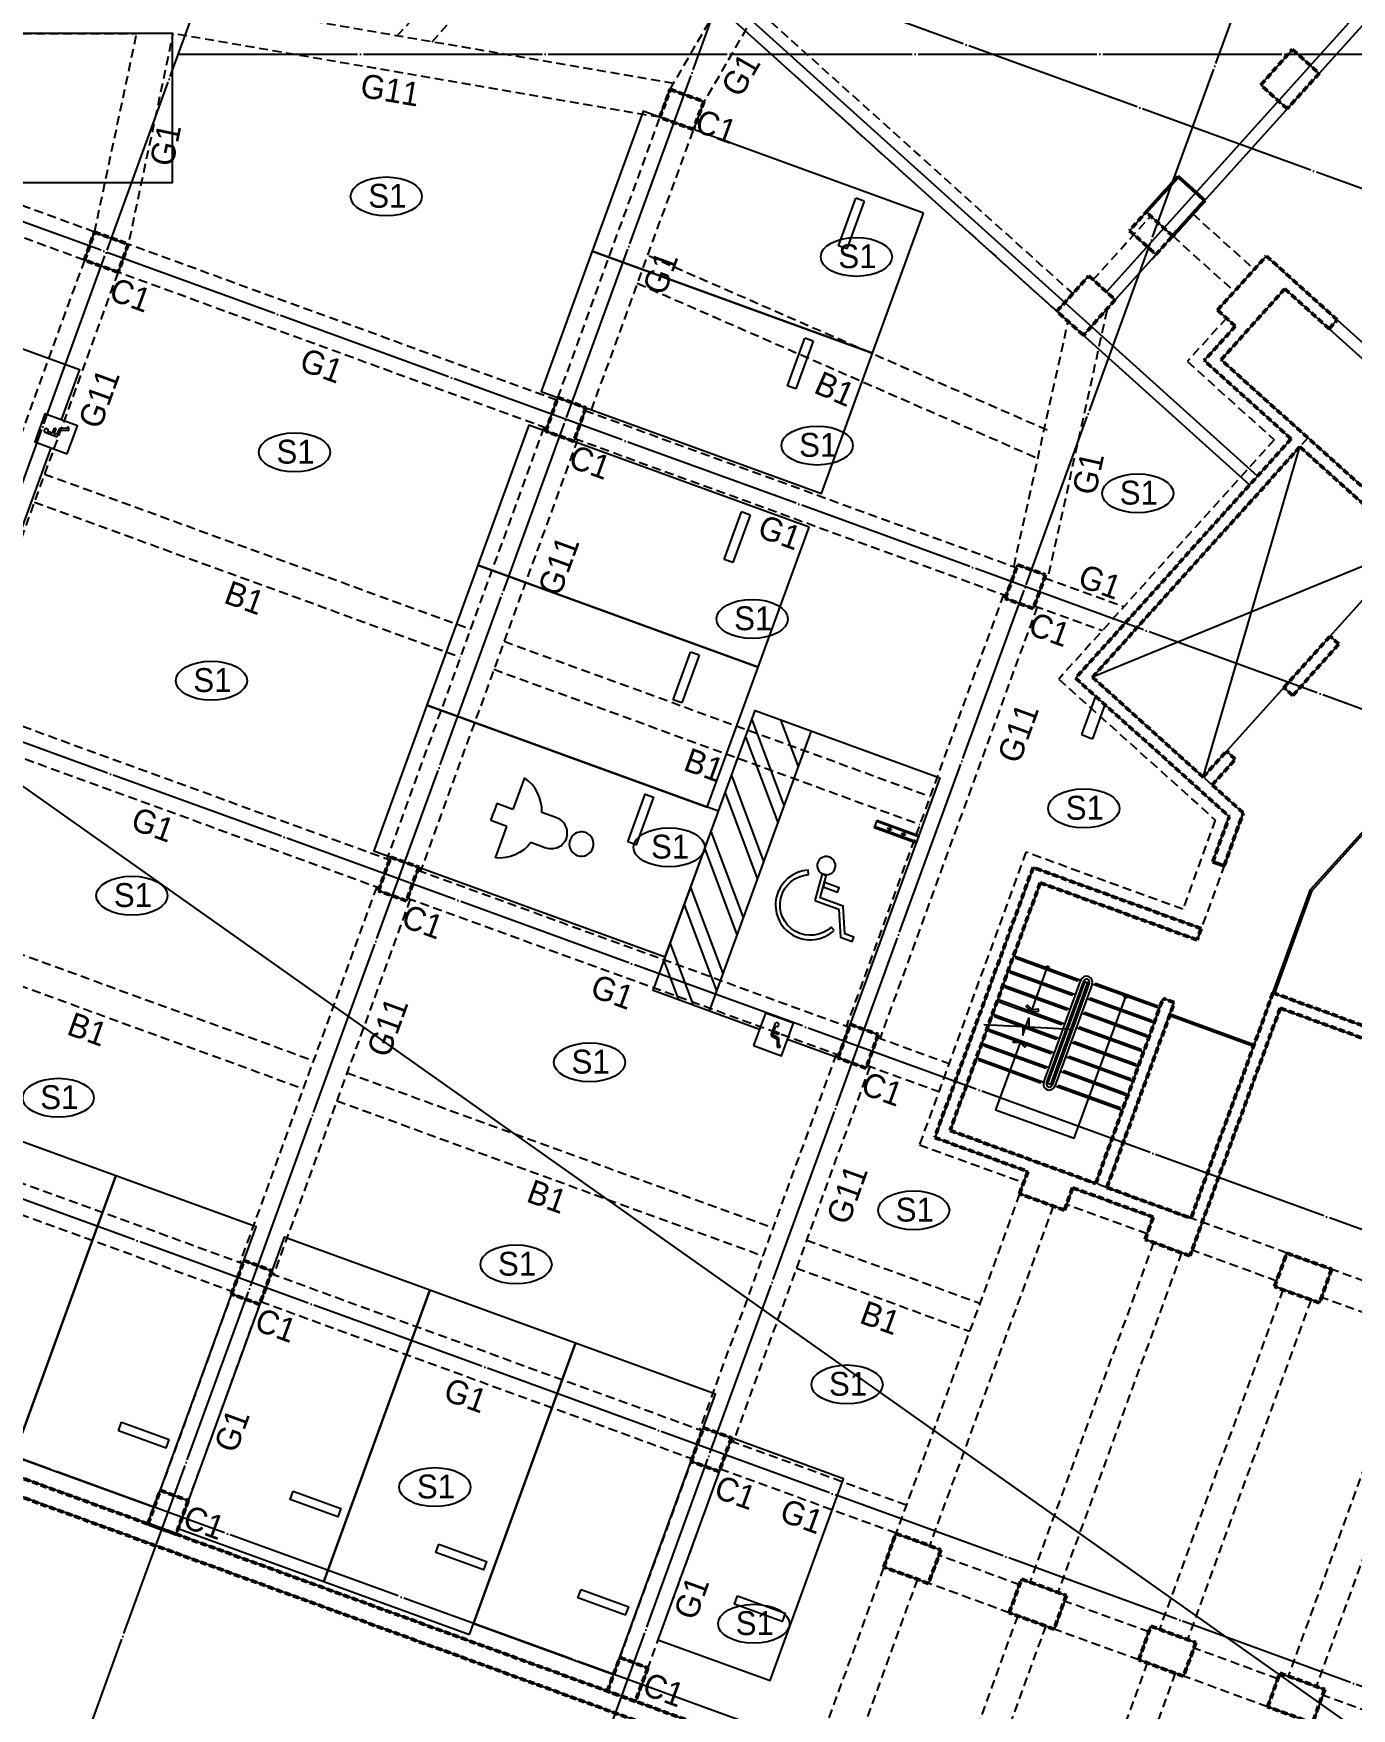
# Model space of a CAD drawing. Extents: x -1102843 to -728745, y -1929973 to -1633103.
# Drawn here: x -981407 to -959307, y -1855679 to -1827592 of the extents above; entities that cross this region are included whole.
import ezdxf
from ezdxf.enums import TextEntityAlignment as Align

# ---------------------------------------------------------------- set-up
doc = ezdxf.new("R2010")
doc.units = 0
doc.header["$LTSCALE"] = 100
doc.header["$MEASUREMENT"] = 0
for name, pattern in [('CEN', [62, 60, -1, 0, -1]), ('HID', [2.3, 1.5, -0.8]), ('HIDDEN', [0.375, 0.25, -0.125])]:
    doc.linetypes.add(name, pattern=pattern)
doc.layers.get('0').update_dxf_attribs({"linetype": 'CONTINUOUS'})
doc.layers.get('DEFPOINTS').update_dxf_attribs({"color": 114, "linetype": 'CONTINUOUS'})
for name, color, linetype, plot in [('!!0', 240, 'CONTINUOUS', False), ('!!0-비내력(경량_출력금지)', 91, 'CONTINUOUS', False), ('!!0-비내력벽(조적_출력금지)', 92, 'CONTINUOUS', False)]:
    doc.layers.add(name, color=color, linetype=linetype, plot=plot)
for name, color, linetype in [('!!0-BEAM', 6, 'HID'), ('!!0-BEAM-N', 1, 'HIDDEN'), ('!!0-Cen', 174, 'CEN'), ('!!0-COLUMN-N', 2, 'CONTINUOUS'), ('!!0-END', 253, 'CONTINUOUS'), ('!!0-GIRDER', 3, 'HID'), ('!!0-GIRDER-N', 3, 'CONTINUOUS'), ('!!0-OPEN', 1, 'CONTINUOUS'), ('!!0-WALL', 2, 'CONTINUOUS'), ('000_주차라인', 251, 'CONTINUOUS'), ('7DIM', 7, 'CONTINUOUS'), ('Dim', 7, 'CONTINUOUS')]:
    doc.layers.add(name, color=color, linetype=linetype)
doc.layers.add('!!0-하부골조', color=5, linetype='HIDDEN', lineweight=50)
doc.styles.add('굴림', font='gulim.ttc')
doc.styles.add('나눔고딕', font='gulim.ttc')
doc.styles.add('돋움', font='gulim.ttc', dxfattribs={"width": 0.8})
doc.dimstyles.new('DIM1', dxfattribs={"dimscale": 300, "dimtxt": 3, "dimasz": 1, "dimexe": 2, "dimexo": 3, "dimgap": 1.1, "dimtad": 1, "dimdec": 0, "dimdsep": 46, "dimtxsty": '돋움', "dimblk": 'DIMDOT', "dimcen": 1.25, "dimclrd": 256, "dimclre": 7, "dimclrt": 20, "dimadec": 0, "dimazin": 0, "dimtfac": 1, "dimtdec": 0, "dimtix": 1, "dimtmove": 2, "dimatfit": 2, "dimfxl": 1, "dimtolj": 1, "dimarcsym": 0})

# ---------------------------------------------------------------- blocks, each defined once
blk = doc.blocks.new('DIMDOT')
at = {"layer": '7DIM'}
blk.add_line((-1.5, 0), (1.5, 0), dxfattribs=at)
for radius in [0.6, 0.28]:
    blk.add_circle((0, 0), radius, dxfattribs=at)
blk = doc.blocks.new('*D399')
at = {"layer": 'DEFPOINTS', "color": 0, "transparency": 16777216}
for p in [(-1024741, -1841397, 0), (-920247, -1879429, 0), (-924693, -1891645)]:
    blk.add_point(p, dxfattribs=at)
at = {"layer": 'Dim', "color": 7, "lineweight": -2, "transparency": 16777216}
for p, q in [((-1025356, -1843088), (-1029597, -1854740)), ((-920862, -1881121), (-925103, -1892773))]:
    blk.add_line(p, q, dxfattribs=at)
at = {"layer": 'Dim', "lineweight": -2, "transparency": 16777216}
blk.add_line((-1028623, -1853818), (-925257, -1891440), dxfattribs=at)
at = {"layer": 'Dim', "lineweight": -2, "transparency": 16777216, "xscale": 600, "yscale": 600, "zscale": 600}
for p, rotation in [((-1029187, -1853613), 160.0000000027339), ((-924693, -1891645), 340.0000000027339)]:
    blk.add_blockref('DIMDOT', p, dxfattribs=dict(at, rotation=rotation))
at = {"layer": 'Dim', "color": 3, "transparency": 16777216, "insert": (-976457, -1871303), "char_height": 1500, "attachment_point": 5, "rotation": 340, "style": '굴림'}
blk.add_mtext('\\A1;111200', dxfattribs=at)
blk = doc.blocks.new('*D433')
at = {"layer": 'DEFPOINTS', "color": 0, "transparency": 16777216}
for p in [(-988656, -1854530, 0), (-980951, -1857335, 0), (-984029, -1865792)]:
    blk.add_point(p, dxfattribs=at)
at = {"layer": 'Dim', "color": 7, "lineweight": -2, "transparency": 16777216}
for p, q in [((-989272, -1856222), (-992145, -1864115)), ((-981567, -1859026), (-984440, -1866920))]:
    blk.add_line(p, q, dxfattribs=at)
at = {"layer": 'Dim', "lineweight": -2, "transparency": 16777216}
blk.add_line((-991171, -1863193), (-984593, -1865587), dxfattribs=at)
at = {"layer": 'Dim', "lineweight": -2, "transparency": 16777216, "xscale": 600, "yscale": 600, "zscale": 600}
for p, rotation in [((-991735, -1862988), 160.0000000025695), ((-984029, -1865792), 340.0000000025694)]:
    blk.add_blockref('DIMDOT', p, dxfattribs=dict(at, rotation=rotation))
at = {"layer": 'Dim', "color": 3, "transparency": 16777216, "insert": (-987399, -1863064), "char_height": 1500, "attachment_point": 5, "rotation": 340, "style": '굴림'}
blk.add_mtext('\\A1;8200', dxfattribs=at)

msp = doc.modelspace()

# ---------------------------------------------------------------- linework, layer by layer
at = {"layer": '!!0', "color": 7}
msp.add_line((-1102843, -1754472.2), (-854660.4, -1929972.8), dxfattribs=at)
at = {"layer": '!!0-BEAM'}
for p, q in [((-975306.8, -1827631.3, 0), (-972321.8, -1824316.2, 0)), ((-974724.1, -1827731.5, 0), (-971950.2, -1824650.8, 0)), ((-964412.4, -1834242.1, 0), (-971094.2, -1831322.8, 0)), ((-964612.6, -1834700.3, 0), (-971294.3, -1831781, 0)), ((-981221.1, -1834979.2, 0), (-974079.5, -1837578.5, 0)), ((-981392.2, -1835449, 0), (-974250.5, -1838048.4, 0)), ((-973515.7, -1837783.7, 0), (-966374, -1840383.1, 0)), ((-973686.7, -1838253.6, 0), (-966545, -1840852.9, 0)), ((-983854.7, -1842214.8, 0), (-976713, -1844814.1, 0)), ((-984025.7, -1842684.6, 0), (-976884, -1845284, 0)), ((-976149.2, -1845019.4, 0), (-969007.6, -1847618.7, 0)), ((-976320.2, -1845489.2, 0), (-969178.6, -1848088.6, 0)), ((-968443.7, -1847823.9, 0), (-965539.3, -1848881, 0)), ((-968614.8, -1848293.8, 0), (-965710.3, -1849350.9, 0))]:
    msp.add_line(p, q, dxfattribs=at)
at = {"layer": '!!0-Cen', "ltscale": 0.5}
for p, q in [((-988656.4, -1854530.3, 0), (-968750.9, -1799840.2, 0)), ((-904640.1, -1850029, 0), (-1037616, -1801629.8, 0)), ((-980950.9, -1857334.9, 0), (-961045.4, -1802644.7, 0)), ((-973245.5, -1860139.4, 0), (-953339.9, -1805449.3, 0)), ((-907444.7, -1857734.5, 0), (-1040420.6, -1809335.2, 0)), ((-910249.2, -1865440, 0), (-1043225.1, -1817040.7, 0)), ((-912711.8, -1872205.8, 0), (-1045687.7, -1823806.5, 0)), ((-978974.9, -1827939.6, 0), (-898539, -1827939.6, 0)), ((-914114.1, -1876058.5, 0), (-987795.4, -1849240.7, 0))]:
    msp.add_line(p, q, dxfattribs=at)
at = {"layer": '!!0-END'}
for p, q in [((-964972, -1843053.6, 0), (-963844.4, -1843464.1, 0)), ((-965060.9, -1843298, 0), (-963933.3, -1843708.4, 0)), ((-964675, -1843991.8, 0), (-964408.2, -1843258.8, 0)), ((-965149.9, -1843542.3, 0), (-964022.2, -1843952.7, 0)), ((-964466.9, -1845174.3, 0), (-963844.4, -1843464.1, 0)), ((-964419.9, -1845191.4, 0), (-963797.4, -1843481.2, 0)), ((-964396.4, -1845200, 0), (-963773.9, -1843489.7, 0)), ((-964349.4, -1845217.1, 0), (-963726.9, -1843506.8, 0)), ((-963703.4, -1843515.4, 0), (-964325.9, -1845225.6, 0)), ((-963656.5, -1843532.5, 0), (-964278.9, -1845242.7, 0)), ((-963797.4, -1843481.2, 0), (-963703.4, -1843515.4, 0)), ((-962528.8, -1843942.9, 0), (-963656.5, -1843532.5, 0)), ((-965238.8, -1843786.6, 0), (-964111.2, -1844197, 0)), ((-963862.8, -1843734, 0), (-963886.3, -1843725.5, 0)), ((-963815.9, -1843751.1, 0), (-963792.4, -1843759.7, 0)), ((-962617.7, -1844187.2, 0), (-963745.4, -1843776.8, 0)), ((-965327.7, -1844030.9, 0), (-964200.1, -1844441.3, 0)), ((-963951.8, -1843978.4, 0), (-963975.3, -1843969.8, 0)), ((-963904.8, -1843995.5, 0), (-963881.3, -1844004, 0)), ((-962706.7, -1844431.5, 0), (-963834.3, -1844021.1, 0)), ((-965416.6, -1844275.2, 0), (-964289, -1844685.7, 0)), ((-964129.6, -1844467, 0), (-964153.1, -1844458.4, 0)), ((-964040.7, -1844222.7, 0), (-964064.2, -1844214.1, 0)), ((-963993.7, -1844239.8, 0), (-963970.2, -1844248.3, 0)), ((-962795.6, -1844675.8, 0), (-963923.2, -1844265.4, 0)), ((-965505.6, -1844519.6, 0), (-964377.9, -1844930, 0)), ((-964218.5, -1844711.3, 0), (-964242, -1844702.8, 0)), ((-964171.6, -1844728.4, 0), (-964148.1, -1844737, 0)), ((-962973.4, -1845164.5, 0), (-964101.1, -1844754.1, 0)), ((-964082.6, -1844484.1, 0), (-964059.1, -1844492.6, 0)), ((-962884.5, -1844920.2, 0), (-964012.2, -1844509.7, 0)), ((-965594.5, -1844763.9, 0), (-964466.9, -1845174.3, 0)), ((-964307.5, -1844955.6, 0), (-964331, -1844947.1, 0)), ((-964260.5, -1844972.7, 0), (-964237, -1844981.3, 0)), ((-963062.4, -1845408.8, 0), (-964190, -1844998.4, 0)), ((-964325.9, -1845225.6, 0), (-964419.9, -1845191.4, 0)), ((-963151.3, -1845653.1, 0), (-964278.9, -1845242.7, 0))]:
    msp.add_line(p, q, dxfattribs=at)
at = {"layer": '!!0-END', "elevation": 0}
for points in [[(-960171.8, -1834522.1), (-958313.9, -1836194.9), (-961793.4, -1840059.2), (-963651.2, -1838386.4), (-960171.8, -1834522.1)], [(-965014, -1843315.1), (-965024.2, -1843343.2), (-963990.6, -1843719.5), (-963980.3, -1843691.3)], [(-964925, -1843070.7), (-964935.3, -1843098.9), (-963901.6, -1843475.1), (-963891.4, -1843447)], [(-965102.9, -1843559.4), (-965113.1, -1843587.6), (-964079.5, -1843963.8), (-964069.2, -1843935.6)], [(-962575.8, -1843925.8), (-962565.5, -1843897.6), (-963599.2, -1843521.4), (-963609.5, -1843549.6)], [(-964852.8, -1844480.4), (-965274.4, -1845638.6), (-963958.8, -1846117.4), (-963092.6, -1843737.7)], [(-965191.8, -1843803.7), (-965202.1, -1843831.9), (-964168.4, -1844208.1), (-964158.2, -1844179.9)], [(-962664.7, -1844170.1), (-962654.5, -1844141.9), (-963688.1, -1843765.7), (-963698.4, -1843793.9)], [(-965472, -1844208), (-964819.5, -1844242.7), (-964818.6, -1844386.5), (-964716, -1844104.6), (-964715.1, -1844248.3), (-964010.5, -1844285.9)], [(-965280.7, -1844048), (-965291, -1844076.2), (-964257.3, -1844452.4), (-964247.1, -1844424.2)], [(-962753.7, -1844414.4), (-962743.4, -1844386.2), (-963777.1, -1844010), (-963787.3, -1844038.2)], [(-965369.7, -1844292.3), (-965379.9, -1844320.5), (-964346.3, -1844696.8), (-964336, -1844668.6)], [(-962842.6, -1844658.7), (-962832.3, -1844630.6), (-963866, -1844254.3), (-963876.2, -1844282.5)], [(-965458.6, -1844536.7), (-965468.8, -1844564.8), (-964435.2, -1844941.1), (-964424.9, -1844912.9)], [(-963020.4, -1845147.4), (-963010.2, -1845119.2), (-964043.8, -1844743), (-964054.1, -1844771.2)], [(-962931.5, -1844903.1), (-962921.2, -1844874.9), (-963954.9, -1844498.7), (-963965.2, -1844526.8)], [(-965547.5, -1844781), (-965557.8, -1844809.2), (-964524.1, -1845185.4), (-964513.9, -1845157.2)], [(-963109.4, -1845391.7), (-963099.1, -1845363.5), (-964132.8, -1844987.3), (-964143, -1845015.5)], [(-963198.3, -1845636), (-963188, -1845607.8), (-964221.7, -1845231.6), (-964231.9, -1845259.8)]]:
    msp.add_lwpolyline(points, dxfattribs=at)
for points in [[(-964742.2, -1843885), (-964763, -1843906.6), (-964675, -1843991.8), (-964552.7, -1843983.1), (-964554.9, -1843953.2), (-964663.7, -1843960.9)], [(-964973, -1844519.1), (-964975.1, -1844489.2), (-964852.8, -1844480.4), (-964764.8, -1844565.7), (-964785.7, -1844587.3), (-964864.1, -1844511.3)]]:
    msp.add_lwpolyline(points, close=True, dxfattribs=at)
at = {"layer": '!!0-END'}
for centre in [(-964408.2, -1843258.8, 0), (-963092.6, -1843737.7, 0)]:
    msp.add_circle(centre, 30, dxfattribs=at)
for centre, radius, start, end in [((-963750.4, -1843498.3, 0), 100, 340, 160), ((-963750.4, -1843498.3, 0), 50, 340, 160), ((-964372.9, -1845208.5, 0), 100, 160, 340), ((-964372.9, -1845208.5, 0), 50, 160, 340)]:
    msp.add_arc(centre, radius, start, end, dxfattribs=at)
at = {"layer": '!!0-GIRDER'}
for p, q in [((-970674.3, -1828428, 0), (-978975.8, -1827000.4, 0)), ((-970732, -1828527.6, 0), (-969926.6, -1827138.2, 0)), ((-982747.5, -1827591.7, 0), (-979677.5, -1827591.7, 0)), ((-980382.7, -1830921.2), (-979677.5, -1827591.7, 0)), ((-979795.7, -1831045.5), (-979064.2, -1827591.7, 0)), ((-970903, -1828997.4, 0), (-979077.5, -1827591.7, 0)), ((-970212.9, -1828828.5, 0), (-969407.5, -1827439.2, 0)), ((-972613.1, -1833695.9, 0), (-970903, -1828997.4, 0)), ((-980382.7, -1830921.2), (-985081.1, -1829211.1)), ((-972049.3, -1833901.1, 0), (-970339.2, -1829202.6, 0)), ((-980553.7, -1831391.1), (-985252.2, -1829681)), ((-972630.2, -1833742.9, 0), (-979818.9, -1831126.4)), ((-980553.7, -1831391.1), (-983187.2, -1838626.7)), ((-979989.9, -1831596.3, 0), (-982623.4, -1838831.9, 0)), ((-972801.2, -1834212.7, 0), (-979989.9, -1831596.3)), ((-964379.8, -1836650.7, 0), (-963395.9, -1832199.6, 0)), ((-964965.6, -1836521.2, 0), (-964059.3, -1832421.2, 0)), ((-972160.4, -1833913.9, 0), (-964924.7, -1836547.4, 0)), ((-972848.2, -1834195.6, 0), (-975481.8, -1841431.3, 0)), ((-972284.4, -1834400.8, 0), (-974917.9, -1841636.5, 0)), ((-972331.4, -1834383.7, 0), (-965095.7, -1837017.3, 0)), ((-964454.9, -1836718.4, 0), (-963123.8, -1837202.9, 0)), ((-965142.7, -1837000.2, 0), (-967776.3, -1844235.8, 0)), ((-964578.9, -1837205.4, 0), (-967212.5, -1844441, 0)), ((-964625.9, -1837188.3, 0), (-963484.7, -1837603.7, 0)), ((-982670.4, -1838814.8), (-975434.8, -1841448.4, 0)), ((-982841.4, -1839284.6), (-975605.8, -1841918.2, 0)), ((-974964.9, -1841619.4, 0), (-967729.3, -1844252.9, 0)), ((-975652.8, -1841901.1, 0), (-977944.3, -1848197, 0)), ((-975089, -1842106.3, 0), (-977380.5, -1848402.2, 0)), ((-975135.9, -1842089.2, 0), (-967900.3, -1844722.8, 0)), ((-967259.5, -1844423.9, 0), (-966055.9, -1844862, 0)), ((-967947.3, -1844705.7, 0), (-970238.8, -1851001.6, 0)), ((-967383.5, -1844910.9, 0), (-969675, -1851206.8, 0)), ((-967430.5, -1844893.8, 0), (-966226.9, -1845331.8, 0)), ((-985133, -1845580.6), (-977897.3, -1848214.1, 0)), ((-985304, -1846050.4), (-978068.3, -1848684, 0)), ((-960391.6, -1848041, 0), (-963931, -1846752.8, 0)), ((-964872.4, -1847048.6, 0), (-968166, -1856097.9, 0)), ((-964308.6, -1847253.9, 0), (-966381.2, -1852948.4, 0)), ((-962733.3, -1847720.8, 0), (-964102, -1847222.6, 0)), ((-962626.5, -1847866.1, 0), (-964699.2, -1853560.6, 0)), ((-962156.7, -1848037.1, 0), (-964229.3, -1853731.6, 0)), ((-960562.6, -1848510.9, 0), (-961981.5, -1847994.4, 0)), ((-977427.5, -1848385.1, 0), (-970191.8, -1851018.7, 0)), ((-958230.3, -1848827.7, 0), (-959639.8, -1848314.6, 0)), ((-977982.8, -1848449.1, 0), (-979282.5, -1852019.9, 0)), ((-977513, -1848620.1, 0), (-978812.7, -1852190.9, 0)), ((-960455.8, -1848656.1, 0), (-962528.5, -1854350.7, 0)), ((-977598.5, -1848855, 0), (-970362.9, -1851488.6, 0)), ((-959986, -1848827.1, 0), (-962058.6, -1854521.7, 0)), ((-958401.3, -1849297.5, 0), (-959810.8, -1848784.5, 0)), ((-958294.5, -1849442.8, 0), (-960367.2, -1855137.3, 0)), ((-957824.7, -1849613.8, 0), (-959897.3, -1855308.3, 0)), ((-969722, -1851189.7, 0), (-966770.6, -1852263.9, 0)), ((-970277.4, -1851253.6, 0), (-971577, -1854824.5, 0)), ((-969807.5, -1851424.6, 0), (-971107.2, -1854995.5, 0)), ((-969893, -1851659.6, 0), (-966941.6, -1852733.8, 0)), ((-964874.3, -1853603.3, 0), (-966243.1, -1853105.1, 0)), ((-966586.4, -1853512.2, 0), (-967602.2, -1856303.1, 0)), ((-965045.3, -1854073.1, 0), (-966414.1, -1853574.9, 0)), ((-962703.6, -1854393.3, 0), (-964122.6, -1853876.9, 0)), ((-964904.4, -1854124.4, 0), (-965920.2, -1856915.3, 0)), ((-964434.5, -1854295.4, 0), (-965450.3, -1857086.3, 0)), ((-962874.6, -1854863.2, 0), (-964293.6, -1854346.7, 0)), ((-960542.3, -1855180, 0), (-961951.9, -1854667, 0)), ((-962733.7, -1854914.5, 0), (-963749.5, -1857705.4, 0)), ((-962263.8, -1855085.5, 0), (-963279.6, -1857876.4, 0)), ((-960713.3, -1855649.8, 0), (-962122.9, -1855136.8, 0)), ((-958803.9, -1855812.7, 0), (-959790.6, -1855453.6, 0))]:
    msp.add_line(p, q, dxfattribs=at)
at = {"layer": '!!0-GIRDER', "elevation": 0}
for points in [[(-969213, -1827242.5), (-963981.3, -1831953.1)], [(-969480.7, -1827539.7), (-964249, -1832250.4)], [(-963639.3, -1831722.8), (-962675.8, -1830652.7)], [(-961969.7, -1830615.7), (-960936.7, -1831545.7)], [(-963267.8, -1832057.4), (-962304.2, -1830987.2)], [(-962304.2, -1830987.2), (-961271.2, -1831917.3)], [(-961403.7, -1832363.3), (-962059.4, -1833091.5), (-960602.8, -1834403), (-964216.1, -1838416), (-961590.5, -1840780.2), (-962135.3, -1842277), (-964766.5, -1841319.4), (-966551.8, -1846224.5), (-964804, -1846860.7)], [(-961106.4, -1832630.9), (-961494.5, -1833061.9), (-960037.9, -1834373.4), (-963651.2, -1838386.4), (-961122.4, -1840663.4), (-961896.3, -1842789.7), (-964527.4, -1841832), (-966039.1, -1845985.5), (-964667.2, -1846484.8)]]:
    msp.add_lwpolyline(points, dxfattribs=at)
at = {"layer": '!!0-OPEN'}
for p, q in [((-961793.4, -1840059.2, 0), (-960171.8, -1834522.1, 0)), ((-958313.9, -1836194.9, 0), (-963651.2, -1838386.4, 0))]:
    msp.add_line(p, q, dxfattribs=at)
at = {"layer": '!!0-WALL'}
for p, q in [((-960829.7, -1828452.9, 0), (-960294.4, -1827858.4, 0)), ((-960294.4, -1827858.4, 0), (-959848.5, -1828259.9, 0)), ((-960383.8, -1828854.4, 0), (-960829.7, -1828452.9, 0)), ((-959848.5, -1828259.9, 0), (-960383.8, -1828854.4, 0)), ((-962750.1, -1830585.7, 0), (-962214.8, -1829991.2, 0)), ((-962214.8, -1829991.2, 0), (-961768.9, -1830392.7, 0)), ((-961768.9, -1830392.7, 0), (-962304.2, -1830987.2, 0)), ((-962304.2, -1830987.2, 0), (-962750.1, -1830585.7, 0)), ((-980553.7, -1831391.1), (-980382.7, -1830921.2)), ((-980382.7, -1830921.2), (-979818.9, -1831126.4)), ((-979818.9, -1831126.4), (-979989.9, -1831596.3)), ((-979989.9, -1831596.3), (-980553.7, -1831391.1)), ((-961552.3, -1832229.4, 0), (-960735.9, -1831322.8, 0)), ((-960735.9, -1831322.8, 0), (-959546.9, -1832393.4, 0)), ((-964249, -1832250.4, 0), (-963713.7, -1831655.9, 0)), ((-963713.7, -1831655.9, 0), (-963267.8, -1832057.4, 0)), ((-963267.8, -1832057.4, 0), (-963803.1, -1832651.9, 0)), ((-960423.9, -1831872.9, 0), (-961494.5, -1833061.9, 0)), ((-960423.9, -1831872.9, 0), (-959680.7, -1832542, 0)), ((-963803.1, -1832651.9, 0), (-964249, -1832250.4, 0)), ((-961255, -1832497.1, 0), (-961552.3, -1832229.4, 0)), ((-959680.7, -1832542, 0), (-959546.9, -1832393.4, 0)), ((-961255, -1832497.1, 0), (-961776.9, -1833076.7, 0)), ((-960320.4, -1834388.2, 0), (-961776.9, -1833076.7, 0)), ((-958031.4, -1836180.1, 0), (-961494.5, -1833061.9, 0)), ((-972818.3, -1834259.7, 0), (-972613.1, -1833695.9, 0)), ((-972613.1, -1833695.9, 0), (-972143.3, -1833866.9, 0)), ((-972143.3, -1833866.9, 0), (-972348.5, -1834430.7, 0)), ((-972348.5, -1834430.7, 0), (-972818.3, -1834259.7, 0)), ((-960320.4, -1834388.2, 0), (-963933.7, -1838401.2, 0)), ((-960171.8, -1834522.1, 0), (-963651.2, -1838386.4, 0)), ((-958313.9, -1836194.9, 0), (-960171.8, -1834522.1, 0)), ((-965112.8, -1837064.3, 0), (-964907.6, -1836500.5, 0)), ((-964907.6, -1836500.5, 0), (-964437.8, -1836671.5, 0)), ((-964437.8, -1836671.5, 0), (-964643, -1837235.3, 0)), ((-964643, -1837235.3, 0), (-965112.8, -1837064.3, 0)), ((-960441.7, -1838558.1, 0), (-959665.5, -1837696, 0)), ((-959516.9, -1837829.9, 0), (-959665.5, -1837696, 0)), ((-960293.1, -1838691.9, 0), (-959516.9, -1837829.9, 0)), ((-963933.7, -1838401.2, 0), (-961356.4, -1840721.8, 0)), ((-963651.2, -1838386.4, 0), (-961793.4, -1840059.2, 0)), ((-960293.1, -1838691.9, 0), (-960441.7, -1838558.1, 0)), ((-968361, -1856633.5, 0), (-1015102.1, -1839621.1, 0)), ((-961793.4, -1840059.2, 0), (-961405.3, -1839628.2, 0)), ((-961256.6, -1839762, 0), (-961405.3, -1839628.2, 0)), ((-918886.2, -1874960.1, 0), (-1015204.7, -1839903.1, 0)), ((-961644.7, -1840193.1, 0), (-961256.6, -1839762, 0)), ((-961644.7, -1840193.1, 0), (-961122.4, -1840663.4, 0)), ((-961632.7, -1841480.9, 0), (-961356.4, -1840721.8, 0)), ((-961444.8, -1841549.3, 0), (-961122.4, -1840663.4, 0)), ((-975622.9, -1841965.2, 0), (-975417.7, -1841401.4, 0)), ((-975417.7, -1841401.4, 0), (-974947.8, -1841572.4, 0)), ((-974947.8, -1841572.4, 0), (-975153, -1842136.2, 0)), ((-964646.9, -1841575.7, 0), (-966295.5, -1846105, 0)), ((-961827.9, -1842601.8, 0), (-964646.9, -1841575.7, 0)), ((-961444.8, -1841549.3, 0), (-961632.7, -1841480.9, 0)), ((-961632.7, -1841480.9, 0), (-961444.8, -1841549.3, 0)), ((-964527.4, -1841832, 0), (-966039.1, -1845985.5, 0)), ((-961896.3, -1842789.7, 0), (-964527.4, -1841832, 0)), ((-975153, -1842136.2, 0), (-975622.9, -1841965.2, 0)), ((-961827.9, -1842601.8, 0), (-961896.3, -1842789.7, 0)), ((-963595.9, -1846874.7, 0), (-962467.3, -1843773.7, 0)), ((-963408, -1846943.1, 0), (-962279.3, -1843842.1, 0)), ((-962279.3, -1843842.1, 0), (-962467.3, -1843773.7, 0)), ((-960623.5, -1843678.6, 0), (-961998.4, -1847456.2, 0)), ((-960623.5, -1843678.6, 0), (-954947.8, -1845744.4, 0)), ((-960504, -1843934.9, 0), (-962015.7, -1848088.4, 0)), ((-960504, -1843934.9, 0), (-958183, -1844779.7, 0)), ((-967917.4, -1844769.7, 0), (-967712.2, -1844205.9, 0)), ((-967712.2, -1844205.9, 0), (-967242.4, -1844376.9, 0)), ((-967242.4, -1844376.9, 0), (-967447.6, -1844940.8, 0)), ((-967447.6, -1844940.8, 0), (-967917.4, -1844769.7, 0)), ((-966295.5, -1846105, 0), (-964735.6, -1846672.8, 0)), ((-966039.1, -1845985.5, 0), (-963595.9, -1846874.7, 0)), ((-964872.4, -1847048.6, 0), (-964735.6, -1846672.8, 0)), ((-963983.8, -1846946.4, 0), (-964120.6, -1847322.3, 0)), ((-963983.8, -1846946.4, 0), (-962630.7, -1847438.9, 0)), ((-963408, -1846943.1, 0), (-961998.4, -1847456.2, 0)), ((-964120.6, -1847322.3, 0), (-964872.4, -1847048.6, 0)), ((-962767.5, -1847814.8, 0), (-962630.7, -1847438.9, 0)), ((-962015.7, -1848088.4, 0), (-962767.5, -1847814.8, 0)), ((-960596.8, -1848604.8, 0), (-960391.6, -1848041, 0)), ((-960391.6, -1848041, 0), (-959639.8, -1848314.6, 0)), ((-978085.4, -1848731, 0), (-977880.2, -1848167.2, 0)), ((-977880.2, -1848167.2, 0), (-977410.4, -1848338.2, 0)), ((-977410.4, -1848338.2, 0), (-977615.6, -1848902, 0)), ((-959639.8, -1848314.6, 0), (-959845, -1848878.4, 0)), ((-959845, -1848878.4, 0), (-960596.8, -1848604.8, 0)), ((-977615.6, -1848902, 0), (-978085.4, -1848731, 0)), ((-970380, -1851535.5, 0), (-970174.7, -1850971.7, 0)), ((-970174.7, -1850971.7, 0), (-969704.9, -1851142.7, 0)), ((-969704.9, -1851142.7, 0), (-969910.1, -1851706.5, 0)), ((-969910.1, -1851706.5, 0), (-970380, -1851535.5, 0)), ((-979487.7, -1852583.7), (-979282.5, -1852019.9)), ((-979282.5, -1852019.9), (-978812.7, -1852190.9)), ((-978812.7, -1852190.9), (-979017.9, -1852754.7)), ((-979017.9, -1852754.7), (-979487.7, -1852583.7)), ((-967150.2, -1853307, 0), (-966945, -1852743.2, 0)), ((-966945, -1852743.2, 0), (-966193.3, -1853016.8, 0)), ((-966193.3, -1853016.8, 0), (-966398.5, -1853580.6, 0)), ((-966398.5, -1853580.6, 0), (-967150.2, -1853307, 0)), ((-965045.3, -1854073.1, 0), (-964840.1, -1853509.3, 0)), ((-964840.1, -1853509.3, 0), (-964088.4, -1853782.9, 0)), ((-964088.4, -1853782.9, 0), (-964293.6, -1854346.7, 0)), ((-964293.6, -1854346.7, 0), (-965045.3, -1854073.1, 0)), ((-962874.6, -1854863.2, 0), (-962669.4, -1854299.4, 0)), ((-962669.4, -1854299.4, 0), (-961917.7, -1854573, 0)), ((-961917.7, -1854573, 0), (-962122.9, -1855136.8, 0)), ((-971782.2, -1855388.3), (-971577, -1854824.5)), ((-971577, -1854824.5), (-971107.2, -1854995.5)), ((-962122.9, -1855136.8, 0), (-962874.6, -1854863.2, 0)), ((-971107.2, -1854995.5), (-971312.4, -1855559.3)), ((-960713.3, -1855649.8, 0), (-960508.1, -1855086, 0)), ((-960508.1, -1855086, 0), (-959756.4, -1855359.6, 0)), ((-971312.4, -1855559.3), (-971782.2, -1855388.3)), ((-959756.4, -1855359.6, 0), (-959961.6, -1855923.4, 0)), ((-959961.6, -1855923.4, 0), (-960713.3, -1855649.8, 0))]:
    msp.add_line(p, q, dxfattribs=at)
at = {"layer": '!!0-WALL', "elevation": 0}
for points in [[(-970903, -1828997.4), (-970732, -1828527.6), (-970168.2, -1828732.8), (-970339.2, -1829202.6), (-970903, -1828997.4)], [(-963031.1, -1830897.9), (-962585.3, -1831299.3), (-961768.9, -1830392.7), (-962214.8, -1829991.2), (-963031.1, -1830897.9)]]:
    msp.add_lwpolyline(points, dxfattribs=at)
at = {"layer": '!!0-비내력(경량_출력금지)'}
for p, q in [((-962358, -1844058.3, 0), (-960948.4, -1844571.3, 0)), ((-962347.7, -1844030.1, 0), (-960938.2, -1844543.1, 0))]:
    msp.add_line(p, q, dxfattribs=at)
at = {"layer": '!!0-비내력(경량_출력금지)', "elevation": 0}
for points in [[(-960623.5, -1843678.6), (-959992.5, -1841944.8), (-958934.4, -1840769.7)], [(-960595.3, -1843688.9), (-959966.3, -1841960.5), (-958912.2, -1840789.8)]]:
    msp.add_lwpolyline(points, dxfattribs=at)
at = {"layer": '!!0-비내력벽(조적_출력금지)'}
for p, q in [((-957829.2, -1825718.3, 0), (-963416.4, -1831923.5, 0)), ((-957680.5, -1825852.1, 0), (-963267.8, -1832057.4, 0)), ((-961016.3, -1835161.1, 0), (-969703.6, -1827339, 0)), ((-960882.5, -1835012.5, 0), (-969569.8, -1827190.3, 0)), ((-958714.6, -1833142.8, 0), (-959546.9, -1832393.4, 0)), ((-959680.7, -1832542, 0), (-958848.4, -1833291.5, 0)), ((-963600.7, -1838701.1, 0), (-963836.4, -1839348.6, 0)), ((-963440.4, -1838845.4, 0), (-963648.4, -1839417, 0)), ((-963836.4, -1839348.6, 0), (-963648.4, -1839417, 0))]:
    msp.add_line(p, q, dxfattribs=at)
at = {"layer": '!!0-하부골조', "ltscale": 4}
for p, q in [((-960829.7, -1828452.9, 0), (-960294.4, -1827858.4, 0)), ((-960294.4, -1827858.4, 0), (-959848.5, -1828259.9, 0)), ((-960383.8, -1828854.4, 0), (-960829.7, -1828452.9, 0)), ((-959848.5, -1828259.9, 0), (-960383.8, -1828854.4, 0)), ((-962750.1, -1830585.7, 0), (-962214.8, -1829991.2, 0)), ((-962214.8, -1829991.2, 0), (-961768.9, -1830392.7, 0)), ((-961768.9, -1830392.7, 0), (-962304.2, -1830987.2, 0)), ((-962304.2, -1830987.2, 0), (-962750.1, -1830585.7, 0)), ((-980553.7, -1831391.1), (-980382.7, -1830921.2)), ((-980382.7, -1830921.2), (-979818.9, -1831126.4)), ((-979818.9, -1831126.4), (-979989.9, -1831596.3)), ((-979989.9, -1831596.3), (-980553.7, -1831391.1)), ((-961552.3, -1832229.4, 0), (-960735.9, -1831322.8, 0)), ((-960735.9, -1831322.8, 0), (-959546.9, -1832393.4, 0)), ((-964249, -1832250.4, 0), (-963713.7, -1831655.9, 0)), ((-963713.7, -1831655.9, 0), (-963267.8, -1832057.4, 0)), ((-963267.8, -1832057.4, 0), (-963803.1, -1832651.9, 0)), ((-960423.9, -1831872.9, 0), (-961494.5, -1833061.9, 0)), ((-960423.9, -1831872.9, 0), (-959680.7, -1832542, 0)), ((-963803.1, -1832651.9, 0), (-964249, -1832250.4, 0)), ((-961255, -1832497.1, 0), (-961552.3, -1832229.4, 0)), ((-959680.7, -1832542, 0), (-959546.9, -1832393.4, 0)), ((-961255, -1832497.1, 0), (-961776.9, -1833076.7, 0)), ((-960320.4, -1834388.2, 0), (-961776.9, -1833076.7, 0)), ((-958031.4, -1836180.1, 0), (-961494.5, -1833061.9, 0)), ((-972818.3, -1834259.7, 0), (-972613.1, -1833695.9, 0)), ((-972613.1, -1833695.9, 0), (-972143.3, -1833866.9, 0)), ((-972143.3, -1833866.9, 0), (-972348.5, -1834430.7, 0)), ((-972348.5, -1834430.7, 0), (-972818.3, -1834259.7, 0)), ((-960320.4, -1834388.2, 0), (-963933.7, -1838401.2, 0)), ((-960171.8, -1834522.1, 0), (-963651.2, -1838386.4, 0)), ((-958313.9, -1836194.9, 0), (-960171.8, -1834522.1, 0)), ((-965112.8, -1837064.3, 0), (-964907.6, -1836500.5, 0)), ((-964907.6, -1836500.5, 0), (-964437.8, -1836671.5, 0)), ((-964437.8, -1836671.5, 0), (-964643, -1837235.3, 0)), ((-964643, -1837235.3, 0), (-965112.8, -1837064.3, 0)), ((-960441.7, -1838558.1, 0), (-959665.5, -1837696, 0)), ((-959516.9, -1837829.9, 0), (-959665.5, -1837696, 0)), ((-960293.1, -1838691.9, 0), (-959516.9, -1837829.9, 0)), ((-963933.7, -1838401.2, 0), (-961356.4, -1840721.8, 0)), ((-963651.2, -1838386.4, 0), (-961793.4, -1840059.2, 0)), ((-960293.1, -1838691.9, 0), (-960441.7, -1838558.1, 0)), ((-968361, -1856633.5, 0), (-1015102.1, -1839621.1, 0)), ((-961793.4, -1840059.2, 0), (-961405.3, -1839628.2, 0)), ((-961256.6, -1839762, 0), (-961405.3, -1839628.2, 0)), ((-918886.2, -1874960.1, 0), (-1015204.7, -1839903.1, 0)), ((-961644.7, -1840193.1, 0), (-961256.6, -1839762, 0)), ((-961644.7, -1840193.1, 0), (-961122.4, -1840663.4, 0)), ((-961632.7, -1841480.9, 0), (-961356.4, -1840721.8, 0)), ((-961444.8, -1841549.3, 0), (-961122.4, -1840663.4, 0)), ((-975622.9, -1841965.2, 0), (-975417.7, -1841401.4, 0)), ((-975417.7, -1841401.4, 0), (-974947.8, -1841572.4, 0)), ((-974947.8, -1841572.4, 0), (-975153, -1842136.2, 0)), ((-964646.9, -1841575.7, 0), (-966295.5, -1846105, 0)), ((-961827.9, -1842601.8, 0), (-964646.9, -1841575.7, 0)), ((-961444.8, -1841549.3, 0), (-961632.7, -1841480.9, 0)), ((-961632.7, -1841480.9, 0), (-961444.8, -1841549.3, 0)), ((-964527.4, -1841832, 0), (-966039.1, -1845985.5, 0)), ((-961896.3, -1842789.7, 0), (-964527.4, -1841832, 0)), ((-975153, -1842136.2, 0), (-975622.9, -1841965.2, 0)), ((-961827.9, -1842601.8, 0), (-961896.3, -1842789.7, 0)), ((-963595.9, -1846874.7, 0), (-962467.3, -1843773.7, 0)), ((-963408, -1846943.1, 0), (-962279.3, -1843842.1, 0)), ((-962279.3, -1843842.1, 0), (-962467.3, -1843773.7, 0)), ((-960623.5, -1843678.6, 0), (-961998.4, -1847456.2, 0)), ((-960623.5, -1843678.6, 0), (-954947.8, -1845744.4, 0)), ((-960504, -1843934.9, 0), (-962015.7, -1848088.4, 0)), ((-960504, -1843934.9, 0), (-958183, -1844779.7, 0)), ((-967917.4, -1844769.7, 0), (-967712.2, -1844205.9, 0)), ((-967712.2, -1844205.9, 0), (-967242.4, -1844376.9, 0)), ((-967242.4, -1844376.9, 0), (-967447.6, -1844940.8, 0)), ((-967447.6, -1844940.8, 0), (-967917.4, -1844769.7, 0)), ((-966295.5, -1846105, 0), (-964735.6, -1846672.8, 0)), ((-966039.1, -1845985.5, 0), (-963595.9, -1846874.7, 0)), ((-964872.4, -1847048.6, 0), (-964735.6, -1846672.8, 0)), ((-963983.8, -1846946.4, 0), (-964120.6, -1847322.3, 0)), ((-963983.8, -1846946.4, 0), (-962630.7, -1847438.9, 0)), ((-963408, -1846943.1, 0), (-961998.4, -1847456.2, 0)), ((-964120.6, -1847322.3, 0), (-964872.4, -1847048.6, 0)), ((-962767.5, -1847814.8, 0), (-962630.7, -1847438.9, 0)), ((-962015.7, -1848088.4, 0), (-962767.5, -1847814.8, 0)), ((-960596.8, -1848604.8, 0), (-960391.6, -1848041, 0)), ((-960391.6, -1848041, 0), (-959639.8, -1848314.6, 0)), ((-978085.4, -1848731, 0), (-977880.2, -1848167.2, 0)), ((-977880.2, -1848167.2, 0), (-977410.4, -1848338.2, 0)), ((-977410.4, -1848338.2, 0), (-977615.6, -1848902, 0)), ((-959639.8, -1848314.6, 0), (-959845, -1848878.4, 0)), ((-959845, -1848878.4, 0), (-960596.8, -1848604.8, 0)), ((-977615.6, -1848902, 0), (-978085.4, -1848731, 0)), ((-970380, -1851535.5, 0), (-970174.7, -1850971.7, 0)), ((-970174.7, -1850971.7, 0), (-969704.9, -1851142.7, 0)), ((-969704.9, -1851142.7, 0), (-969910.1, -1851706.5, 0)), ((-969910.1, -1851706.5, 0), (-970380, -1851535.5, 0)), ((-979487.7, -1852583.7), (-979282.5, -1852019.9)), ((-979282.5, -1852019.9), (-978812.7, -1852190.9)), ((-978812.7, -1852190.9), (-979017.9, -1852754.7)), ((-979017.9, -1852754.7), (-979487.7, -1852583.7)), ((-967150.2, -1853307, 0), (-966945, -1852743.2, 0)), ((-966945, -1852743.2, 0), (-966193.3, -1853016.8, 0)), ((-966193.3, -1853016.8, 0), (-966398.5, -1853580.6, 0)), ((-966398.5, -1853580.6, 0), (-967150.2, -1853307, 0)), ((-965045.3, -1854073.1, 0), (-964840.1, -1853509.3, 0)), ((-964840.1, -1853509.3, 0), (-964088.4, -1853782.9, 0)), ((-964088.4, -1853782.9, 0), (-964293.6, -1854346.7, 0)), ((-964293.6, -1854346.7, 0), (-965045.3, -1854073.1, 0)), ((-962874.6, -1854863.2, 0), (-962669.4, -1854299.4, 0)), ((-962669.4, -1854299.4, 0), (-961917.7, -1854573, 0)), ((-961917.7, -1854573, 0), (-962122.9, -1855136.8, 0)), ((-971782.2, -1855388.3), (-971577, -1854824.5)), ((-971577, -1854824.5), (-971107.2, -1854995.5)), ((-962122.9, -1855136.8, 0), (-962874.6, -1854863.2, 0)), ((-971107.2, -1854995.5), (-971312.4, -1855559.3)), ((-960713.3, -1855649.8, 0), (-960508.1, -1855086, 0)), ((-960508.1, -1855086, 0), (-959756.4, -1855359.6, 0)), ((-971312.4, -1855559.3), (-971782.2, -1855388.3)), ((-959756.4, -1855359.6, 0), (-959961.6, -1855923.4, 0)), ((-959961.6, -1855923.4, 0), (-960713.3, -1855649.8, 0))]:
    msp.add_line(p, q, dxfattribs=at)
at = {"layer": '!!0-하부골조', "ltscale": 4, "elevation": 0}
for points in [[(-970903, -1828997.4), (-970732, -1828527.6), (-970168.2, -1828732.8), (-970339.2, -1829202.6), (-970903, -1828997.4)], [(-963031.1, -1830897.9), (-962585.3, -1831299.3), (-961768.9, -1830392.7), (-962214.8, -1829991.2), (-963031.1, -1830897.9)]]:
    msp.add_lwpolyline(points, dxfattribs=at)
for centre in [(-975491, -1830324), (-967609, -1831337.5), (-977030.5, -1834615.5, 0), (-968266.6, -1834500.7), (-962891, -1835302), (-969356.2, -1837408.7, 0), (-978424.2, -1838444.8, 0), (-963796, -1840586), (-970749.9, -1841238, 0), (-979757.3, -1842050, 0), (-972083, -1844843.2, 0), (-980990.7, -1845438.8), (-966647.7, -1847324.8), (-973316.4, -1848232), (-967766.2, -1850245.5), (-974675.9, -1851967.3), (-969330, -1854258)]:
    msp.add_ellipse(centre, major_axis=(598, 0), ratio=0.5467853)
at = {"layer": '000_주차라인', "linetype": 'Continuous'}
for p, q in [((-967909.1, -1831151.3, 0), (-967618.4, -1830352.5, 0)), ((-967477.5, -1830403.9, 0), (-967768.2, -1831202.6, 0)), ((-967477.5, -1830403.9, 0), (-967618.4, -1830352.5, 0)), ((-967768.2, -1831202.6, 0), (-967909.1, -1831151.3, 0)), ((-968764.2, -1833500.5, 0), (-968473.5, -1832701.8, 0)), ((-968332.5, -1832753.1, 0), (-968623.2, -1833551.8, 0)), ((-968332.5, -1832753.1, 0), (-968473.5, -1832701.8, 0)), ((-968623.2, -1833551.8, 0), (-968764.2, -1833500.5, 0)), ((-981202.5, -1834282.7), (-981010.6, -1834352.6)), ((-981087.6, -1834294.7), (-981165.9, -1834266.3)), ((-981087.6, -1834294.7), (-981056.8, -1834210)), ((-981059.5, -1834305), (-981028.6, -1834220.2)), ((-981023.9, -1834317.9), (-981059.5, -1834305)), ((-981028.6, -1834220.2), (-981056.8, -1834210)), ((-980968.7, -1834214.2), (-981023.9, -1834317.9)), ((-981010.6, -1834352.6), (-980952.1, -1834242.7)), ((-980844.2, -1834217.4), (-980968.7, -1834214.2)), ((-980952.1, -1834242.7), (-980816.9, -1834246.1)), ((-980843.6, -1834195), (-980844.2, -1834217.4)), ((-980815.7, -1834195.8), (-980843.6, -1834195)), ((-980816.9, -1834246.1), (-980815.7, -1834195.8)), ((-969824.4, -1836413.6, 0), (-969533.7, -1835614.8, 0)), ((-969392.8, -1835666.1, 0), (-969683.5, -1836464.9, 0)), ((-969392.8, -1835666.1, 0), (-969533.7, -1835614.8, 0)), ((-969683.5, -1836464.9, 0), (-969824.4, -1836413.6, 0)), ((-970679.5, -1838762.8, 0), (-970388.8, -1837964.1, 0)), ((-970247.8, -1838015.4, 0), (-970388.8, -1837964.1, 0)), ((-970247.8, -1838015.4, 0), (-970538.5, -1838814.1, 0)), ((-970538.5, -1838814.1, 0), (-970679.5, -1838762.8, 0)), ((-969363.7, -1839094.7, 0), (-968823.7, -1840534.9, 0)), ((-968881.7, -1839097.9, 0), (-968586.9, -1839884.3, 0)), ((-968368.6, -1839284.6, 0), (-970078.7, -1843983.1, 0)), ((-969468.9, -1839383.8, 0), (-968928.9, -1840824, 0)), ((-969705.7, -1840034.4, 0), (-969165.7, -1841474.6, 0)), ((-969810.9, -1840323.5, 0), (-969270.9, -1841763.7, 0)), ((-967266.1, -1840787.4, 0), (-967310.5, -1840909.5, 0)), ((-966568.1, -1841062.7, 0), (-967272.9, -1840806.1, 0)), ((-966561.3, -1841043.9, 0), (-967266.1, -1840787.4, 0)), ((-970047.7, -1840974.1, 0), (-969507.7, -1842414.3, 0)), ((-966605.8, -1841166, 0), (-967310.5, -1840909.5, 0)), ((-966598.9, -1841147.2, 0), (-967303.7, -1840890.7, 0)), ((-967013.4, -1840948.5, 0), (-967093.3, -1840919.4, 0)), ((-966778.5, -1841034, 0), (-966858.4, -1841004.9, 0)), ((-966561.3, -1841043.9, 0), (-966605.8, -1841166, 0)), ((-970152.9, -1841263.2, 0), (-969612.9, -1842703.4, 0)), ((-970389.7, -1841913.8, 0), (-969849.7, -1843354, 0)), ((-970494.9, -1842202.9, 0), (-969954.9, -1843643.1, 0)), ((-970731.7, -1842853.5, 0), (-970344.5, -1843886.4, 0)), ((-970837, -1843142.6, 0), (-970591.8, -1843796.3, 0)), ((-968976.5, -1844202.6, 0), (-969046.3, -1844394.5, 0)), ((-969046.3, -1844394.5, 0), (-968936.5, -1844453, 0)), ((-969011.7, -1844381.2, 0), (-968998.8, -1844345.7, 0)), ((-968908, -1844436.5, 0), (-969011.7, -1844381.2, 0)), ((-968998.8, -1844345.7, 0), (-968914, -1844376.5, 0)), ((-968988.5, -1844317.5, 0), (-968960, -1844239.2, 0)), ((-968988.5, -1844317.5, 0), (-968903.8, -1844348.3, 0)), ((-968936.5, -1844453, 0), (-968939.9, -1844588.2, 0)), ((-968914, -1844376.5, 0), (-968903.8, -1844348.3, 0)), ((-968911.2, -1844560.9, 0), (-968908, -1844436.5, 0)), ((-968939.9, -1844588.2, 0), (-968889.5, -1844589.5, 0)), ((-968888.8, -1844561.5, 0), (-968911.2, -1844560.9, 0)), ((-968889.5, -1844589.5, 0), (-968888.8, -1844561.5, 0)), ((-979982.8, -1851020.1, 0), (-979931.5, -1850879.1, 0)), ((-979931.5, -1850879.1, 0), (-979132.7, -1851169.9, 0)), ((-979184, -1851310.8, 0), (-979982.8, -1851020.1, 0)), ((-979184, -1851310.8, 0), (-979132.7, -1851169.9, 0)), ((-972277.3, -1853824.7, 0), (-972226, -1853683.7, 0)), ((-972226, -1853683.7, 0), (-971427.3, -1853974.4, 0)), ((-971478.6, -1854115.4, 0), (-972277.3, -1853824.7, 0)), ((-971478.6, -1854115.4, 0), (-971427.3, -1853974.4, 0))]:
    msp.add_line(p, q, dxfattribs=at)
at = {"layer": '000_주차라인'}
for p, q in [((-973175.1, -1840074.8, 0), (-973367.4, -1840603.3, 0)), ((-973638.3, -1840504.7, 0), (-973689.9, -1840646.2, 0)), ((-973367.4, -1840603.3, 0), (-973638.3, -1840504.7, 0)), ((-973741.4, -1840787.7, 0), (-973689.9, -1840646.2, 0)), ((-973470.5, -1840886.3, 0), (-973741.4, -1840787.7, 0)), ((-972650.1, -1840737.9, 0), (-972882.5, -1840653.3, 0)), ((-973662.8, -1841414.9, 0), (-973470.5, -1840886.3, 0)), ((-972834.4, -1841244.3, 0), (-973066.8, -1841159.7, 0))]:
    msp.add_line(p, q, dxfattribs=at)
at = {"layer": '000_주차라인', "linetype": 'Continuous', "elevation": 0}
for points in [[(-984077.5, -1830091.7), (-979077.5, -1830091.7), (-979077.5, -1827591.7), (-984077.5, -1827591.7)], [(-966486.5, -1830604.9), (-971184.9, -1828894.8), (-972040, -1831244), (-967341.5, -1832954.2)], [(-967341.5, -1832954.2), (-972040, -1831244), (-972895, -1833593.3), (-968196.6, -1835303.4)], [(-980841.7, -1834638.4), (-980670.7, -1834168.5), (-981215.7, -1833970.2), (-981386.7, -1834440)], [(-968401.8, -1835867.2), (-973100.2, -1834157.1), (-973955.3, -1836506.3), (-969256.8, -1838216.4)], [(-969332.2, -1844563.4), (-968862.3, -1844734.4), (-968663.9, -1844189.4), (-969133.8, -1844018.4)], [(-979385.1, -1852301.8), (-977675, -1847603.3), (-980024.2, -1846748.3), (-981734.3, -1851446.8)], [(-971679.6, -1855106.4), (-969969.5, -1850407.9), (-972318.8, -1849552.9), (-974028.9, -1854251.3)], [(-970936.2, -1854525.6), (-969056.8, -1855209.7), (-967825.5, -1851826.8), (-969704.9, -1851142.7)], [(-969603.2, -1853787), (-968804.4, -1854077.7), (-968855.7, -1854218.7), (-969654.5, -1853927.9)]]:
    msp.add_lwpolyline(points, close=True, dxfattribs=at)
at = {"layer": '000_주차라인', "elevation": 0}
msp.add_lwpolyline([(-981114.2, -1834539.2), (-981764.1, -1836324.6), (-986462.5, -1834614.5), (-985333.9, -1831513.5), (-980635.4, -1833223.6), (-980943.2, -1834069.3)], dxfattribs=at)
for points in [[(-969256.8, -1838216.4), (-973955.3, -1836506.3), (-974810.3, -1838855.6), (-970111.9, -1840565.7)], [(-969923.9, -1840634.1), (-974810.3, -1838855.6), (-975699.6, -1841298.8), (-970813.2, -1843077.3)], [(-971440.6, -1841146.2), (-971149.9, -1840347.5), (-971008.9, -1840398.8), (-971299.6, -1841197.5)], [(-981802.7, -1851634.7), (-980024.2, -1846748.3), (-982467.4, -1845859), (-984245.9, -1850745.4)], [(-976540.5, -1853550), (-974762, -1848663.6), (-977205.2, -1847774.3), (-978983.7, -1852660.7)], [(-974097.3, -1854439.3), (-972318.8, -1849552.9), (-974762, -1848663.6), (-976540.5, -1853550)], [(-977052.6, -1852033.4), (-976253.9, -1852324.1), (-976305.2, -1852465), (-977103.9, -1852174.3)], [(-974609.4, -1852922.6), (-973810.7, -1853213.3), (-973862, -1853354.3), (-974660.7, -1853063.6)]]:
    msp.add_lwpolyline(points, close=True, dxfattribs=at)
at = {"layer": '000_주차라인', "linetype": 'Continuous', "elevation": 0}
for points in [[(-969233, -1844290.9), (-971018.4, -1843641.1), (-969308.3, -1838942.6), (-966207.3, -1840071.3), (-967917.4, -1844769.7), (-968763.1, -1844461.9)], [(-967038.8, -1840894), (-967067.9, -1840973.9)], [(-966803.9, -1840979.5), (-966833, -1841059.4)]]:
    msp.add_lwpolyline(points, dxfattribs=at)
at = {"layer": '000_주차라인', "elevation": 0}
for points in [[(-972882.5, -1840653.3, 0.2598368), (-973175.1, -1840074.8)], [(-972471.4, -1841089.7, 0.4248618), (-972650.1, -1840737.9, -16.5332254)], [(-972471.4, -1841089.7, -0.4248618), (-972834.4, -1841244.3, 16.5332254)], [(-973066.8, -1841159.7, -0.2598368), (-973662.8, -1841414.9)]]:
    msp.add_lwpolyline(points, format="xyb", dxfattribs=at)
msp.add_lwpolyline([(-972288.7, -1841374.1, 1), (-972149.4, -1840991.3, 1)], format="xyb", close=True, dxfattribs=at)
at = {"layer": '000_주차라인', "linetype": 'Continuous'}
for points in [[(-967979.1, -1842629.3), (-968030.7, -1842574.8, -1.4289273), (-968410.7, -1841696.7), (-968415.1, -1841621.8, 1.4289273)], [(-968257.7, -1841492.9, 1), (-967968.4, -1841598.2, 1)], [(-968303.9, -1842130.3), (-967902.1, -1842276.5), (-967877.3, -1842744), (-967677.4, -1842816.7), (-967651.7, -1842746.3), (-967805, -1842690.5), (-967829.8, -1842223), (-968213.6, -1842083.3), (-968110.8, -1841699.4, -0.1237615), (-968183.8, -1841682.2)]]:
    msp.add_lwpolyline(points, format="xyb", close=True, dxfattribs=at)
msp.add_lwpolyline([(-968164.7, -1841900.8), (-967925.4, -1841987.9), (-967899.7, -1841917.4), (-968145.2, -1841828.1)], close=True, dxfattribs=at)
for centre in [(-967053.4, -1840933.9, 0), (-966818.5, -1841019.4, 0)]:
    msp.add_circle(centre, 17.5, dxfattribs=at)
for centre, major_axis in [((-981195.5, -1834249.4), (16, 30)), ((-968943.2, -1844209.7, 0), (30, -16))]:
    msp.add_ellipse(centre, major_axis=major_axis, ratio=0.9999998, start_param=-1.5982962, end_param=3.4222591, dxfattribs=at)

# ---------------------------------------------------------------- texts
at = {"layer": '!!0-BEAM-N', "style": '굴림'}
for rotation, p in [(336.39917, (-968051, -1833735.3)), (340, (-977935.2, -1837241.6, 0)), (340, (-970229.7, -1840046.2, 0)), (340, (-980568.7, -1844477.2, 0)), (340, (-972863.3, -1847281.8, 0)), (340, (-967276.4, -1849315.3, 0))]:
    msp.add_text('B1', height=400, rotation=rotation, dxfattribs=at).set_placement(p, align=Align.CENTER)
at = {"layer": '!!0-COLUMN-N', "style": '굴림'}
for p in [(-970028.8, -1829337.3, 0), (-979849.9, -1832163.8, 0), (-972144.4, -1834968.4, 0), (-964439, -1837773, 0), (-974949, -1842673.9, 0), (-967243.5, -1845478.5, 0), (-977411.6, -1849439.7, 0), (-969706.1, -1852244.2, 0), (-978615, -1852746.1, 0), (-970909.5, -1855550.7, 0)]:
    msp.add_text('C1', height=400, rotation=340, dxfattribs=at).set_placement(p, align=Align.CENTER)
at = {"layer": '!!0-GIRDER-N', "style": '굴림'}
for s, rotation, p in [('G1', 59.89863, (-969377, -1828384.7, 0)), ('G11', 350.24274, (-975459.2, -1828735.4, 0)), ('G1', 78.04146, (-978999.8, -1829499.8, 0)), ('G1', 70, (-970708.3, -1831676.2, 0)), ('G1', 340, (-976644.3, -1833348.3, 0)), ('G11', 70, (-980120.2, -1833781.1, 0)), ('G1', 77.53507, (-963527.4, -1835011.5, 0)), ('G1', 340, (-968962.4, -1836144.3, 0)), ('G11', 70, (-972414.7, -1836585.6, 0)), ('G1', 340, (-963591.8, -1836972.5, 0)), ('G11', 70, (-964709.2, -1839390.2, 0)), ('G1', 340, (-979472.4, -1841045.2, 0)), ('G1', 340, (-971766.9, -1843849.8, 0)), ('G11', 70, (-975283.3, -1844321)), ('G11', 70, (-967577.9, -1847125.6)), ('G1', 340, (-974229.5, -1850615.6, 0)), ('G1', 70, (-977892.8, -1851085.7, 0)), ('G1', 340, (-968592, -1852642.9, 0)), ('G1', 70, (-970187.3, -1853890.3, 0))]:
    msp.add_text(s, height=400, rotation=rotation, dxfattribs=at).set_placement(p, align=Align.CENTER)
at = {"style": '굴림'}
for p in [(-975473.3, -1830512.6), (-967591.3, -1831526.1), (-968248.8, -1834689.3), (-977012.8, -1834804.1, 0), (-962873.3, -1835490.6), (-969338.5, -1837597.4, 0), (-978406.5, -1838633.4, 0), (-963778.3, -1840774.6), (-970732.2, -1841426.6, 0), (-979739.6, -1842238.6, 0), (-972065.3, -1845031.9, 0), (-980973, -1845627.4), (-966630, -1847513.5), (-973298.7, -1848420.6), (-967748.4, -1850434.1), (-974658.2, -1852155.9), (-969312.3, -1854446.6)]:
    msp.add_text('S1', height=400, dxfattribs=at).set_placement(p, align=Align.CENTER)

# ---------------------------------------------------------------- dimensions: what is measured, and where the dimension line sits
at = {"layer": 'Dim'}
for p1, p2, distance, picture, middle in [((-1024740.6, -1841396.7, 0), (-920246.8, -1879429.4, 0), -13000, '*D399', (-976457.4, -1871303.1)), ((-988656.4, -1854530.3, 0), (-980950.9, -1857334.9, 0), -9000, '*D433', (-987399.3, -1863063.9))]:
    dim = msp.add_aligned_dim(p1=p1, p2=p2, distance=distance, dimstyle='DIM1', override={"dimscale": 600, "dimtxt": 2.5, "dimtxsty": '나눔고딕', "dimclrt": 3}, dxfattribs=at)
    dim.commit()
    dim.dimension.update_dxf_attribs({"geometry": picture, "text_midpoint": middle})

doc.saveas('drawing.dxf')
